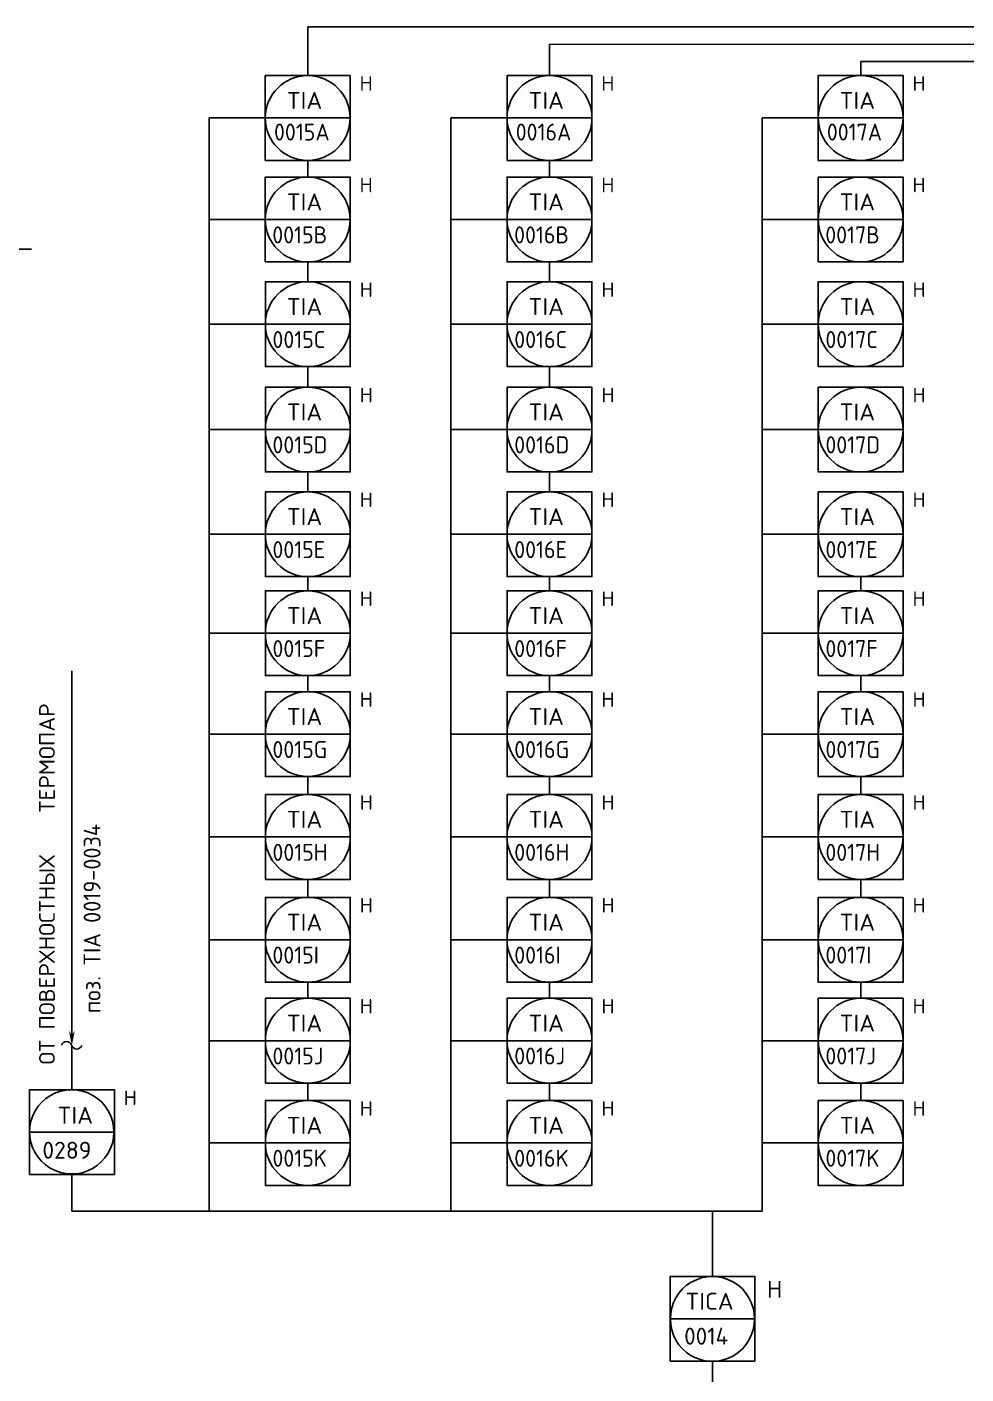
# Model space of a CAD drawing. Extents: x 270 to 589, y 86 to 206.
# Drawn here: x 332.7 to 340.45, y 97.11 to 108.23 of the extents above; entities that cross this region are included whole.
import ezdxf

# ---------------------------------------------------------------- set-up
doc = ezdxf.new("R2010")
doc.units = 0
doc.header["$MEASUREMENT"] = 0
doc.layers.get('0').update_dxf_attribs({"linetype": 'CONTINUOUS'})
for name, color, linetype in [('IN-INST-TAP', 7, 'CONTINUOUS'), ('IN-MAJ-PROC', 3, 'CONTINUOUS'), ('IN-MIN-PROC', 7, 'CONTINUOUS'), ('IN-SOFTWARE', 7, 'CONTINUOUS'), ('IN-TEXT', 51, 'CONTINUOUS')]:
    doc.layers.add(name, color=color, linetype=linetype)
doc.styles.add('SIMPLEX', font='SIMPLEX')
doc.styles.get("Standard").update_dxf_attribs({"font": 'GOST_B.TTF'})

# ---------------------------------------------------------------- blocks, each defined once
blk = doc.blocks.new('-ARROW')
blk.add_line((0.085, 0), (0.125, 0))
for points in [[(0.085, 0), (0, 0), (0.085, 0), (0.124, 0.025)], [(0.085, 0), (0, 0), (0.085, 0), (0.124, -0.025)]]:
    blk.add_solid(points)

msp = doc.modelspace()

# ---------------------------------------------------------------- linework, layer by layer
at = {"linetype": 'CONTINUOUS'}
for p, q in [((334.202, 107.48), (335.364, 107.48)), ((336.196, 107.48), (337.359, 107.48)), ((338.763, 107.48), (339.926, 107.48)), ((334.202, 106.642), (335.364, 106.642)), ((336.196, 106.642), (337.359, 106.642)), ((338.763, 106.642), (339.926, 106.642)), ((334.203, 105.778), (335.365, 105.778)), ((336.197, 105.778), (337.359, 105.778)), ((338.764, 105.778), (339.926, 105.778)), ((334.203, 104.908), (335.365, 104.908)), ((336.197, 104.908), (337.359, 104.908)), ((338.764, 104.908), (339.926, 104.908)), ((334.203, 104.044), (335.365, 104.044)), ((336.197, 104.044), (337.359, 104.044)), ((338.764, 104.044), (339.926, 104.044)), ((334.203, 103.227), (335.365, 103.227)), ((336.197, 103.227), (337.359, 103.227)), ((338.764, 103.227), (339.926, 103.227)), ((334.203, 102.394), (335.365, 102.394)), ((336.197, 102.394), (337.359, 102.394)), ((338.764, 102.394), (339.926, 102.394)), ((334.203, 101.545), (335.365, 101.545)), ((336.197, 101.545), (337.359, 101.545)), ((338.764, 101.545), (339.926, 101.545)), ((334.203, 100.696), (335.365, 100.696)), ((336.197, 100.696), (337.359, 100.696)), ((338.764, 100.696), (339.926, 100.696)), ((334.203, 99.863), (335.365, 99.863)), ((336.197, 99.863), (337.359, 99.863)), ((338.764, 99.863), (339.926, 99.863)), ((334.203, 99.019), (335.365, 99.019)), ((336.197, 99.019), (337.359, 99.019)), ((338.764, 99.019), (339.926, 99.019))]:
    msp.add_line(p, q, dxfattribs=at)
at = {"color": 5, "linetype": 'CONTINUOUS'}
msp.add_line((332.735, 106.396), (330.965, 106.396), dxfattribs=at)
at = {"color": 7, "linetype": 'CONTINUOUS'}
msp.add_line((338.003, 97.217), (338.703, 97.217), dxfattribs=at)
at = {"color": 7}
msp.add_line((338.353, 97.217), (338.353, 96.623), dxfattribs=at)
for points in [[(335.364, 107.426), (335.364, 107.83), (334.664, 107.83), (334.664, 107.426)], [(337.359, 107.426), (337.359, 107.83), (336.659, 107.83), (336.659, 107.426)], [(339.926, 107.426), (339.926, 107.83), (339.226, 107.83), (339.226, 107.426)], [(334.664, 107.426), (334.664, 107.13), (335.364, 107.13), (335.364, 107.426)], [(336.659, 107.426), (336.659, 107.13), (337.359, 107.13), (337.359, 107.426)], [(339.226, 107.426), (339.226, 107.13), (339.926, 107.13), (339.926, 107.426)], [(335.364, 106.588), (335.364, 106.992), (334.664, 106.992), (334.664, 106.588)], [(337.359, 106.588), (337.359, 106.992), (336.659, 106.992), (336.659, 106.588)], [(339.926, 106.588), (339.926, 106.992), (339.226, 106.992), (339.226, 106.588)], [(334.664, 106.588), (334.664, 106.292), (335.364, 106.292), (335.364, 106.588)], [(336.659, 106.588), (336.659, 106.292), (337.359, 106.292), (337.359, 106.588)], [(339.226, 106.588), (339.226, 106.292), (339.926, 106.292), (339.926, 106.588)], [(335.365, 105.724), (335.365, 106.128), (334.665, 106.128), (334.665, 105.724)], [(337.359, 105.724), (337.359, 106.128), (336.659, 106.128), (336.659, 105.724)], [(339.926, 105.724), (339.926, 106.128), (339.226, 106.128), (339.226, 105.724)], [(334.665, 105.724), (334.665, 105.428), (335.365, 105.428), (335.365, 105.724)], [(336.659, 105.724), (336.659, 105.428), (337.359, 105.428), (337.359, 105.724)], [(339.226, 105.724), (339.226, 105.428), (339.926, 105.428), (339.926, 105.724)], [(335.365, 104.855), (335.365, 105.258), (334.665, 105.258), (334.665, 104.855)], [(337.359, 104.855), (337.359, 105.258), (336.659, 105.258), (336.659, 104.855)], [(339.926, 104.855), (339.926, 105.258), (339.226, 105.258), (339.226, 104.855)], [(334.665, 104.855), (334.665, 104.558), (335.365, 104.558), (335.365, 104.855)], [(336.659, 104.855), (336.659, 104.558), (337.359, 104.558), (337.359, 104.855)], [(339.226, 104.855), (339.226, 104.558), (339.926, 104.558), (339.926, 104.855)], [(335.365, 103.99), (335.365, 104.394), (334.665, 104.394), (334.665, 103.99)], [(337.359, 103.99), (337.359, 104.394), (336.659, 104.394), (336.659, 103.99)], [(339.926, 103.99), (339.926, 104.394), (339.226, 104.394), (339.226, 103.99)], [(334.665, 103.99), (334.665, 103.694), (335.365, 103.694), (335.365, 103.99)], [(336.659, 103.99), (336.659, 103.694), (337.359, 103.694), (337.359, 103.99)], [(339.226, 103.99), (339.226, 103.694), (339.926, 103.694), (339.926, 103.99)], [(335.365, 103.173), (335.365, 103.577), (334.665, 103.577), (334.665, 103.173)], [(337.359, 103.173), (337.359, 103.577), (336.659, 103.577), (336.659, 103.173)], [(339.926, 103.173), (339.926, 103.577), (339.226, 103.577), (339.226, 103.173)], [(334.665, 103.173), (334.665, 102.877), (335.365, 102.877), (335.365, 103.173)], [(336.659, 103.173), (336.659, 102.877), (337.359, 102.877), (337.359, 103.173)], [(339.226, 103.173), (339.226, 102.877), (339.926, 102.877), (339.926, 103.173)], [(335.365, 102.34), (335.365, 102.744), (334.665, 102.744), (334.665, 102.34)], [(337.359, 102.34), (337.359, 102.744), (336.659, 102.744), (336.659, 102.34)], [(339.926, 102.34), (339.926, 102.744), (339.226, 102.744), (339.226, 102.34)], [(334.665, 102.34), (334.665, 102.044), (335.365, 102.044), (335.365, 102.34)], [(336.659, 102.34), (336.659, 102.044), (337.359, 102.044), (337.359, 102.34)], [(339.226, 102.34), (339.226, 102.044), (339.926, 102.044), (339.926, 102.34)], [(335.365, 101.491), (335.365, 101.895), (334.665, 101.895), (334.665, 101.491)], [(337.359, 101.491), (337.359, 101.895), (336.659, 101.895), (336.659, 101.491)], [(339.926, 101.491), (339.926, 101.895), (339.226, 101.895), (339.226, 101.491)], [(334.665, 101.491), (334.665, 101.195), (335.365, 101.195), (335.365, 101.491)], [(336.659, 101.491), (336.659, 101.195), (337.359, 101.195), (337.359, 101.491)], [(339.226, 101.491), (339.226, 101.195), (339.926, 101.195), (339.926, 101.491)], [(335.365, 100.642), (335.365, 101.046), (334.665, 101.046), (334.665, 100.642)], [(337.359, 100.642), (337.359, 101.046), (336.659, 101.046), (336.659, 100.642)], [(339.926, 100.642), (339.926, 101.046), (339.226, 101.046), (339.226, 100.642)], [(334.665, 100.642), (334.665, 100.346), (335.365, 100.346), (335.365, 100.642)], [(336.659, 100.642), (336.659, 100.346), (337.359, 100.346), (337.359, 100.642)], [(339.226, 100.642), (339.226, 100.346), (339.926, 100.346), (339.926, 100.642)], [(335.365, 99.809), (335.365, 100.213), (334.665, 100.213), (334.665, 99.809)], [(337.359, 99.809), (337.359, 100.213), (336.659, 100.213), (336.659, 99.809)], [(339.926, 99.809), (339.926, 100.213), (339.226, 100.213), (339.226, 99.809)], [(334.665, 99.809), (334.665, 99.513), (335.365, 99.513), (335.365, 99.809)], [(336.659, 99.809), (336.659, 99.513), (337.359, 99.513), (337.359, 99.809)], [(339.226, 99.809), (339.226, 99.513), (339.926, 99.513), (339.926, 99.809)], [(333.419, 99.055), (333.419, 99.459), (332.719, 99.459), (332.719, 99.055)], [(335.365, 98.966), (335.365, 99.369), (334.665, 99.369), (334.665, 98.966)], [(337.359, 98.966), (337.359, 99.369), (336.659, 99.369), (336.659, 98.966)], [(339.926, 98.966), (339.926, 99.369), (339.226, 99.369), (339.226, 98.966)], [(332.719, 99.055), (332.719, 98.759), (333.419, 98.759), (333.419, 99.055)], [(334.665, 98.966), (334.665, 98.669), (335.365, 98.669), (335.365, 98.966)], [(336.659, 98.966), (336.659, 98.669), (337.359, 98.669), (337.359, 98.966)], [(339.226, 98.966), (339.226, 98.669), (339.926, 98.669), (339.926, 98.966)]]:
    msp.add_lwpolyline(points)
msp.add_lwpolyline([(338.703, 97.217), (338.703, 97.917), (338.003, 97.917), (338.003, 97.217)], dxfattribs=at)
for centre, radius, start, end in [((335.014, 107.48), 0.35, 0, 180), ((337.009, 107.48), 0.35, 0, 180), ((339.576, 107.48), 0.35, 0, 180), ((335.014, 107.48), 0.35, 180, 0), ((337.009, 107.48), 0.35, 180, 0), ((339.576, 107.48), 0.35, 180, 0), ((335.014, 106.642), 0.35, 0, 180), ((337.009, 106.642), 0.35, 0, 180), ((339.576, 106.642), 0.35, 0, 180), ((335.014, 106.642), 0.35, 180, 0), ((337.009, 106.642), 0.35, 180, 0), ((339.576, 106.642), 0.35, 180, 0), ((335.015, 105.778), 0.35, 0, 180), ((337.009, 105.778), 0.35, 0, 180), ((339.576, 105.778), 0.35, 0, 180), ((335.015, 105.778), 0.35, 180, 0), ((337.009, 105.778), 0.35, 180, 0), ((339.576, 105.778), 0.35, 180, 0), ((335.015, 104.908), 0.35, 0, 180), ((337.009, 104.908), 0.35, 0, 180), ((339.576, 104.908), 0.35, 0, 180), ((335.015, 104.908), 0.35, 180, 0), ((337.009, 104.908), 0.35, 180, 0), ((339.576, 104.908), 0.35, 180, 0), ((335.015, 104.044), 0.35, 0, 180), ((337.009, 104.044), 0.35, 0, 180), ((339.576, 104.044), 0.35, 0, 180), ((335.015, 104.044), 0.35, 180, 0), ((337.009, 104.044), 0.35, 180, 0), ((339.576, 104.044), 0.35, 180, 0), ((335.015, 103.227), 0.35, 0, 180), ((337.009, 103.227), 0.35, 0, 180), ((339.576, 103.227), 0.35, 0, 180), ((335.015, 103.227), 0.35, 180, 0), ((337.009, 103.227), 0.35, 180, 0), ((339.576, 103.227), 0.35, 180, 0), ((335.015, 102.394), 0.35, 0, 180), ((337.009, 102.394), 0.35, 0, 180), ((339.576, 102.394), 0.35, 0, 180), ((335.015, 102.394), 0.35, 180, 0), ((337.009, 102.394), 0.35, 180, 0), ((339.576, 102.394), 0.35, 180, 0), ((335.015, 101.545), 0.35, 0, 180), ((337.009, 101.545), 0.35, 0, 180), ((339.576, 101.545), 0.35, 0, 180), ((335.015, 101.545), 0.35, 180, 0), ((337.009, 101.545), 0.35, 180, 0), ((339.576, 101.545), 0.35, 180, 0), ((335.015, 100.696), 0.35, 0, 180), ((337.009, 100.696), 0.35, 0, 180), ((339.576, 100.696), 0.35, 0, 180), ((335.015, 100.696), 0.35, 180, 0), ((337.009, 100.696), 0.35, 180, 0), ((339.576, 100.696), 0.35, 180, 0), ((335.015, 99.863), 0.35, 0, 180), ((337.009, 99.863), 0.35, 0, 180), ((339.576, 99.863), 0.35, 0, 180), ((335.015, 99.863), 0.35, 180, 0), ((337.009, 99.863), 0.35, 180, 0), ((339.576, 99.863), 0.35, 180, 0), ((333.024, 99.811), 0.0444, 18.4319, 161.5681), ((333.109, 99.839), 0.0444, 198.4319, 341.5681), ((333.067, 99.111), 0.348, 359.6548, 180.3452), ((335.015, 99.019), 0.35, 0, 180), ((337.009, 99.019), 0.35, 0, 180), ((339.576, 99.019), 0.35, 0, 180), ((333.067, 99.111), 0.348, 178.9644, 359.6548), ((335.015, 99.019), 0.35, 180, 0), ((337.009, 99.019), 0.35, 180, 0), ((339.576, 99.019), 0.35, 180, 0)]:
    msp.add_arc(centre, radius, start, end)
for centre, start, end in [((338.353, 97.571), 359.282, 180.718), ((338.353, 97.562), 179.282, 0.718)]:
    msp.add_arc(centre, 0.346, start, end, dxfattribs=at)
at = {"layer": 'IN-INST-TAP', "color": 7}
msp.add_line((335.014, 108.232), (335.014, 107.83), dxfattribs=at)
at = {"layer": 'IN-MAJ-PROC', "color": 7, "linetype": 'CONTINUOUS'}
for p, q in [((343.203, 108.232), (335.014, 108.232)), ((335.014, 108.232), (335.014, 107.825)), ((343.22, 108.083), (337.009, 108.089)), ((337.009, 108.089), (337.009, 107.83)), ((335.014, 107.896), (335.014, 107.825)), ((339.576, 107.946), (339.576, 107.825)), ((343.029, 107.946), (339.576, 107.946))]:
    msp.add_line(p, q, dxfattribs=at)
at = {"layer": 'IN-MIN-PROC', "color": 7, "linetype": 'CONTINUOUS'}
for p, q in [((334.202, 107.48), (334.202, 98.455)), ((336.196, 107.48), (336.196, 98.455)), ((338.763, 107.48), (338.763, 98.455)), ((335.014, 107.13), (335.014, 106.986)), ((337.009, 107.13), (337.009, 106.986)), ((335.015, 106.286), (335.015, 106.128)), ((337.009, 106.286), (337.009, 106.128)), ((335.015, 105.428), (335.015, 105.258)), ((337.009, 105.428), (337.009, 105.258)), ((335.015, 104.558), (335.015, 104.394)), ((337.009, 104.558), (337.009, 104.394)), ((335.015, 103.694), (335.015, 103.577)), ((337.009, 103.694), (337.009, 103.577)), ((339.576, 103.694), (339.576, 103.577)), ((333.068, 99.947), (333.068, 102.916)), ((335.015, 102.877), (335.015, 102.744)), ((337.009, 102.877), (337.009, 102.744)), ((339.576, 102.877), (339.576, 102.744)), ((335.015, 102.044), (335.015, 101.895)), ((337.009, 102.044), (337.009, 101.895)), ((339.576, 102.044), (339.576, 101.895)), ((335.015, 101.195), (335.015, 101.046)), ((337.009, 101.195), (337.009, 101.046)), ((339.576, 101.195), (339.576, 101.046)), ((335.015, 100.346), (335.015, 100.213)), ((337.009, 100.346), (337.009, 100.213)), ((339.576, 100.346), (339.576, 100.213)), ((333.069, 99.459), (333.069, 99.825)), ((335.015, 99.513), (335.015, 99.369)), ((337.009, 99.513), (337.009, 99.369)), ((339.576, 99.513), (339.576, 99.369)), ((332.719, 99.109), (333.418, 99.109)), ((333.069, 98.759), (333.069, 98.455)), ((333.069, 98.455), (338.763, 98.455)), ((338.353, 97.917), (338.353, 98.455)), ((338.003, 97.567), (338.703, 97.567))]:
    msp.add_line(p, q, dxfattribs=at)

# ---------------------------------------------------------------- block references
at = {"layer": 'IN-SOFTWARE', "color": 7, "rotation": 90}
msp.add_blockref('-ARROW', (333.068, 99.822), dxfattribs=at)

# ---------------------------------------------------------------- texts
at = {"color": 7, "linetype": 'CONTINUOUS'}
msp.add_text('поз. TIA 0019-0034', height=0.14, rotation=90, dxfattribs=at).set_placement((333.305, 100.09))
at = {"layer": 'IN-MIN-PROC', "color": 7, "linetype": 'CONTINUOUS', "style": 'SIMPLEX'}
for s, height, p in [('H', 0.12, (335.442, 107.705)), ('H', 0.12, (337.436, 107.705)), ('H', 0.12, (340.003, 107.705)), ('TIA', 0.14, (334.841, 107.555)), ('TIA', 0.14, (336.835, 107.555)), ('TIA', 0.14, (339.402, 107.555)), ('H', 0.12, (335.442, 106.867)), ('H', 0.12, (337.436, 106.867)), ('H', 0.12, (340.003, 106.867)), ('TIA', 0.14, (334.841, 106.717)), ('TIA', 0.14, (336.835, 106.717)), ('TIA', 0.14, (339.402, 106.717)), ('H', 0.12, (335.443, 106.003)), ('H', 0.12, (337.437, 106.003)), ('H', 0.12, (340.004, 106.003)), ('TIA', 0.14, (334.841, 105.853)), ('TIA', 0.14, (336.835, 105.853)), ('TIA', 0.14, (339.402, 105.853)), ('H', 0.12, (335.443, 105.133)), ('H', 0.12, (337.437, 105.133)), ('H', 0.12, (340.004, 105.133)), ('TIA', 0.14, (334.841, 104.983)), ('TIA', 0.14, (336.835, 104.983)), ('TIA', 0.14, (339.402, 104.983)), ('H', 0.12, (335.443, 104.269)), ('H', 0.12, (337.437, 104.269)), ('H', 0.12, (340.004, 104.269)), ('TIA', 0.14, (334.841, 104.119)), ('TIA', 0.14, (336.835, 104.119)), ('TIA', 0.14, (339.402, 104.119)), ('H', 0.12, (335.443, 103.452)), ('H', 0.12, (337.437, 103.452)), ('H', 0.12, (340.004, 103.452)), ('TIA', 0.14, (334.841, 103.302)), ('TIA', 0.14, (336.835, 103.302)), ('TIA', 0.14, (339.402, 103.302)), ('H', 0.12, (335.443, 102.619)), ('H', 0.12, (337.437, 102.619)), ('H', 0.12, (340.004, 102.619)), ('TIA', 0.14, (334.841, 102.469)), ('TIA', 0.14, (336.835, 102.469)), ('TIA', 0.14, (339.402, 102.469)), ('H', 0.12, (335.443, 101.77)), ('H', 0.12, (337.437, 101.77)), ('H', 0.12, (340.004, 101.77)), ('TIA', 0.14, (334.841, 101.62)), ('TIA', 0.14, (336.835, 101.62)), ('TIA', 0.14, (339.402, 101.62)), ('H', 0.12, (335.443, 100.921)), ('H', 0.12, (337.437, 100.921)), ('H', 0.12, (340.004, 100.921)), ('TIA', 0.14, (334.841, 100.771)), ('TIA', 0.14, (336.835, 100.771)), ('TIA', 0.14, (339.402, 100.771)), ('H', 0.12, (335.443, 100.088)), ('H', 0.12, (337.437, 100.088)), ('H', 0.12, (340.004, 100.088)), ('TIA', 0.14, (334.841, 99.938)), ('TIA', 0.14, (336.835, 99.938)), ('TIA', 0.14, (339.402, 99.938)), ('H', 0.12, (333.496, 99.331)), ('TIA', 0.14, (332.95, 99.177)), ('H', 0.12, (335.443, 99.244)), ('H', 0.12, (337.437, 99.244)), ('H', 0.12, (340.004, 99.244)), ('TIA', 0.14, (334.841, 99.094)), ('TIA', 0.14, (336.835, 99.094)), ('TIA', 0.14, (339.402, 99.094)), ('H', 0.14, (338.803, 97.741)), ('TICA', 0.14, (338.13, 97.642))]:
    msp.add_text(s, height=height, dxfattribs=at).set_placement(p)
for s, width, p in [('0015A', 0.9, (334.736, 107.294)), ('0016A', 0.9, (336.73, 107.294)), ('0017A', 0.9, (339.297, 107.294)), ('0015B', 0.9, (334.722, 106.445)), ('0016B', 0.9, (336.717, 106.445)), ('0017B', 0.9, (339.284, 106.445)), ('0015C', 0.9, (334.723, 105.581)), ('0016C', 0.9, (336.718, 105.581)), ('0017C', 0.9, (339.285, 105.581)), ('0015D', 0.9, (334.723, 104.712)), ('0016D', 0.9, (336.718, 104.712)), ('0017D', 0.9, (339.285, 104.712)), ('0015E', 0.9, (334.723, 103.847)), ('0016E', 0.9, (336.718, 103.847)), ('0017E', 0.9, (339.285, 103.847)), ('0015F', 0.9, (334.723, 103.03)), ('0016F', 0.9, (336.718, 103.03)), ('0017F', 0.9, (339.285, 103.03)), ('0015G', 0.9, (334.723, 102.197)), ('0016G', 0.9, (336.718, 102.197)), ('0017G', 0.9, (339.285, 102.197)), ('0015H', 0.9, (334.723, 101.348)), ('0016H', 0.9, (336.718, 101.348)), ('0017H', 0.9, (339.285, 101.348)), ('0015I', 0.9, (334.723, 100.5)), ('0016I', 0.9, (336.718, 100.5)), ('0017I', 0.9, (339.285, 100.5)), ('0015J', 0.9, (334.723, 99.667)), ('0016J', 0.9, (336.718, 99.667)), ('0017J', 0.9, (339.285, 99.667)), ('0289', 0.97, (332.825, 98.889)), ('0015K', 0.9, (334.723, 98.823)), ('0016K', 0.9, (336.718, 98.823)), ('0017K', 0.9, (339.285, 98.823)), ('0014', 0.95, (338.12, 97.354))]:
    msp.add_text(s, height=0.14, dxfattribs=dict(at, width=width)).set_placement(p)
at = {"layer": 'IN-TEXT', "color": 7, "style": 'SIMPLEX'}
for s, p in [('ТЕРМОПАР', (332.928, 101.749)), ('ОТ ПОВЕРХНОСТНЫХ', (332.928, 99.666))]:
    msp.add_text(s, height=0.13, rotation=90, dxfattribs=at).set_placement(p)

doc.saveas('drawing.dxf')
